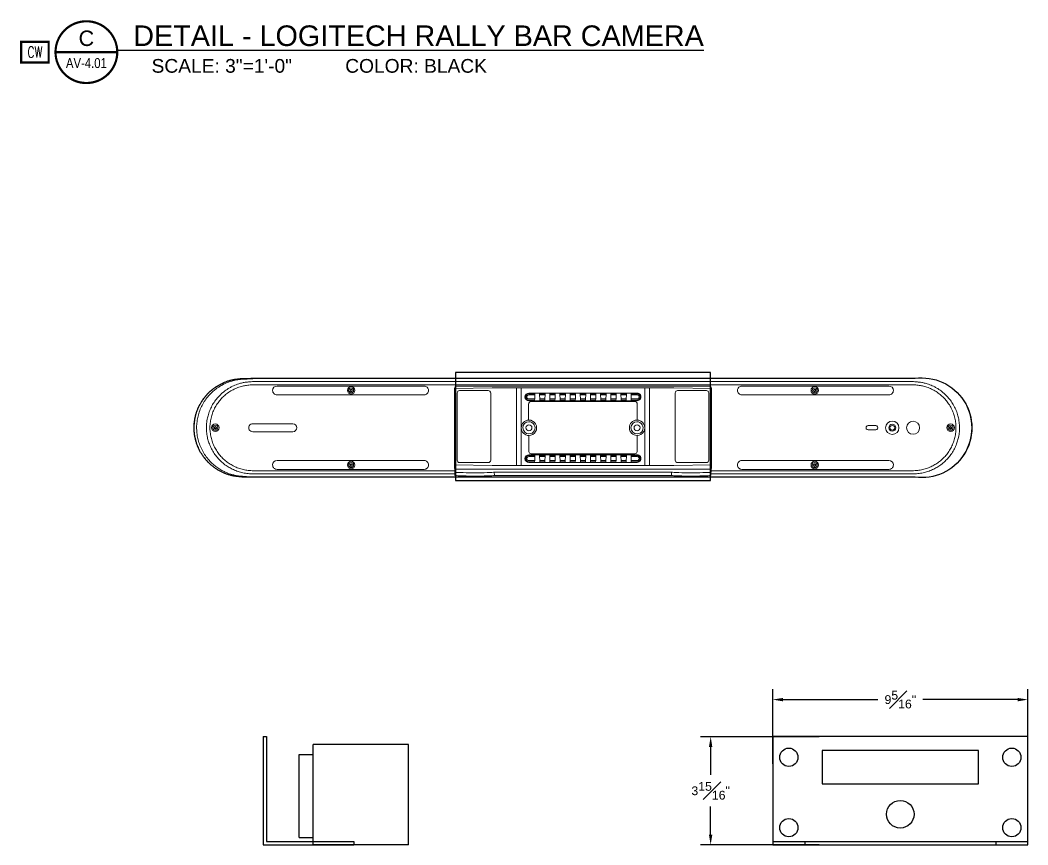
# Model space of a CAD drawing. Extents: x -382 to 1420, y -377 to 265.
# Drawn here: x 6.61 to 43.31, y -377.41 to -347.37 of the extents above; entities that cross this region are included whole.
import ezdxf
from ezdxf.enums import TextEntityAlignment as Align

# ---------------------------------------------------------------- set-up
doc = ezdxf.new("R2010")
doc.units = 0
doc.header["$MEASUREMENT"] = 0
doc.layers.get('0').update_dxf_attribs({"linetype": 'CONTINUOUS'})
doc.layers.get('DEFPOINTS').update_dxf_attribs({"color": 255, "linetype": 'CONTINUOUS'})
for name, color, linetype in [('AV-Anno-Iden', 154, 'CONTINUOUS'), ('AV-Detl-Dims', 14, 'CONTINUOUS'), ('AV-Detl-Obje', 84, 'CONTINUOUS'), ('AV-Detl-Obje-Brkt', 202, 'CONTINUOUS'), ('AV-Flor-Elec-Devc', 160, 'CONTINUOUS'), ('TEXT-MEDIUM', 7, 'CONTINUOUS'), ('TEXT-SMALL', 7, 'CONTINUOUS')]:
    doc.layers.add(name, color=color, linetype=linetype)
doc.styles.add('NARROW', font='ARIALN.TTF')
doc.styles.add('ROMANS', font='romans', dxfattribs={"width": 0.875})
doc.styles.get("Standard").update_dxf_attribs({"font": 'arial.ttf'})
doc.dimstyles.new('4TO1', dxfattribs={"dimscale": 4, "dimtxt": 0.08, "dimasz": 0.09375, "dimexe": 0.09375, "dimexo": 0.09375, "dimgap": 0.0625, "dimtad": 0, "dimtih": 1, "dimtoh": 1, "dimdec": 4, "dimzin": 13, "dimdsep": 46, "dimlunit": 5, "dimtxsty": 'Standard', "dimcen": -0.0625, "dimclrd": 256, "dimclre": 256, "dimadec": 0, "dimazin": 0, "dimtfac": 1, "dimtdec": 4, "dimtmove": 0, "dimatfit": 3, "dimfxl": 1, "dimtfill": 1, "dimfrac": 1, "dimtolj": 1, "dimtzin": 0, "dimarcsym": 0})

# ---------------------------------------------------------------- blocks, each defined once
blk = doc.blocks.new('DEV-RECT')
at = {"const_width": 0.02}
blk.add_lwpolyline([(-0.125, -0.09375), (0.125, -0.09375), (0.125, 0.09375), (-0.125, 0.09375)], close=True, dxfattribs=at)
at = {"layer": 'TEXT-MEDIUM', "style": 'ROMANS', "width": 0.7}
blk.add_attdef('DEV-RECT', text='', height=0.1, dxfattribs=at).set_placement((0, 0), align=Align.MIDDLE)
at = {"layer": 'TEXT-SMALL', "style": 'ROMANS', "width": 0.8}
blk.add_attdef('ID', (0.1875, -0.09375), '', height=0.07812, dxfattribs=at)
blk = doc.blocks.new('marker')
at = {"const_width": 0.02}
blk.add_lwpolyline([(-0.2812, 0, 1), (0.2812, 0, 1)], format="xyb", close=True, dxfattribs=at)
blk.add_lwpolyline([(-0.2812, 0), (0.2812, 0)], dxfattribs=at)
blk.add_attdef('DETAIL', text='', height=0.1406).set_placement((0, 0.0561), align=Align.CENTER)
at = {"linetype": 'Continuous'}
for tag, p, height in [('%%UTITLE', (0.2813, 0.0558), 0.1875), ('SCALE', (0.5938, -0.1875), 0.125)]:
    blk.add_attdef(tag, p, '', height=height, dxfattribs=at)
at = {"style": 'NARROW'}
blk.add_attdef('DRAWING', text='', height=0.09, dxfattribs=at).set_placement((0, -0.0996), align=Align.MIDDLE_CENTER)
blk = doc.blocks.new('rally wall mount side')
at = {"layer": 'AV-Detl-Obje-Brkt'}
for p, q in [((2445.273, -829.661), (2445.273, -833.601)), ((2445.273, -829.661), (2445.398, -829.661)), ((2445.398, -829.661), (2445.398, -833.476)), ((2445.398, -833.476), (2448.583, -833.476)), ((2448.583, -833.476), (2448.583, -833.601)), ((2445.273, -833.601), (2448.583, -833.601))]:
    blk.add_line(p, q, dxfattribs=at)
blk = doc.blocks.new('rally bar mount front')
at = {"layer": 'AV-Detl-Obje-Brkt'}
for p, q in [((2463.839, -833.476), (2465.007, -833.476)), ((2465.007, -833.476), (2471.962, -833.476)), ((2465.007, -833.476), (2465.007, -833.601)), ((2471.962, -833.476), (2471.962, -833.601)), ((2471.962, -833.476), (2473.129, -833.476))]:
    blk.add_line(p, q, dxfattribs=at)
for points in [[(2473.129, -833.601), (2473.129, -829.661), (2463.839, -829.661), (2463.839, -833.601)], [(2465.632, -831.375), (2471.337, -831.375), (2471.337, -830.161), (2465.632, -830.161)]]:
    blk.add_lwpolyline(points, close=True, dxfattribs=at)
for centre, radius in [((2464.423, -830.411), 0.333), ((2472.546, -830.411), 0.333), ((2468.484, -832.488), 0.5), ((2464.423, -832.976), 0.333), ((2472.546, -832.976), 0.333)]:
    blk.add_circle(centre, radius, dxfattribs=at)
blk = doc.blocks.new('*D176')
at = {"layer": 'AV-Detl-Dims', "lineweight": -2, "transparency": 16777216}
for p, q in [((34.024, -374.456), (34.024, -371.742)), ((43.314, -374.456), (43.314, -371.742)), ((34.399, -372.117), (37.851, -372.117)), ((42.939, -372.117), (39.487, -372.117))]:
    blk.add_line(p, q, dxfattribs=at)
at = {"layer": 'AV-Detl-Dims', "transparency": 16777216}
for points in [[(34.399, -372.055), (34.399, -372.18), (34.024, -372.117)], [(42.939, -372.055), (42.939, -372.18), (43.314, -372.117)]]:
    blk.add_solid(points, dxfattribs=at)
at = {"layer": 'DEFPOINTS', "color": 0, "transparency": 16777216}
for p in [(43.314, -372.117), (34.024, -374.831), (43.314, -374.831)]:
    blk.add_point(p, dxfattribs=at)
at = {"layer": 'AV-Detl-Dims', "color": 0, "transparency": 16777216, "insert": (38.669, -372.117), "char_height": 0.32, "attachment_point": 5, "bg_fill": 3, "box_fill_scale": 1.25, "bg_fill_color": 256, "bg_fill_true_color": 13158600, "bg_fill_transparency": 0}
blk.add_mtext('\\A1;9{\\H1x;\\S5#16;}"', dxfattribs=at)
blk = doc.blocks.new('*D177')
at = {"layer": 'AV-Detl-Dims', "lineweight": -2, "transparency": 16777216}
for p, q in [((35.716, -373.467), (31.385, -373.467)), ((31.76, -373.842), (31.76, -374.857)), ((31.76, -377.032), (31.76, -376.016)), ((35.716, -377.407), (31.385, -377.407))]:
    blk.add_line(p, q, dxfattribs=at)
at = {"layer": 'AV-Detl-Dims', "transparency": 16777216}
for points in [[(31.697, -373.842), (31.822, -373.842), (31.76, -373.467)], [(31.697, -377.032), (31.822, -377.032), (31.76, -377.407)]]:
    blk.add_solid(points, dxfattribs=at)
at = {"layer": 'DEFPOINTS', "color": 0, "transparency": 16777216}
for p in [(36.091, -373.467), (31.76, -377.407), (36.091, -377.407)]:
    blk.add_point(p, dxfattribs=at)
at = {"layer": 'AV-Detl-Dims', "color": 0, "transparency": 16777216, "insert": (31.76, -375.437), "char_height": 0.32, "attachment_point": 5, "bg_fill": 3, "box_fill_scale": 1.25, "bg_fill_color": 256, "bg_fill_true_color": 13158600, "bg_fill_transparency": 0}
blk.add_mtext('\\A1;3{\\H1x;\\S15#16;}"', dxfattribs=at)
blk = doc.blocks.new('RALLY BAR MINI SIDE')
at = {"layer": 'AV-Detl-Obje'}
for p, q in [((2447.093, -833.601), (2447.093, -829.951)), ((2450.573, -829.951), (2447.093, -829.951)), ((2450.573, -833.601), (2450.573, -829.951)), ((2446.593, -833.33), (2446.593, -830.315)), ((2446.593, -830.315), (2447.093, -830.315)), ((2446.593, -833.33), (2447.093, -833.33)), ((2450.573, -833.601), (2447.093, -833.601))]:
    blk.add_line(p, q, dxfattribs=at)

msp = doc.modelspace()

# ---------------------------------------------------------------- linework, layer by layer
at = {"layer": 'AV-Detl-Obje', "lineweight": 25}
msp.add_lwpolyline([(39.20434, -360.41609, -1.14925872), (39.20438, -364.01629), (15.01287, -364.01629), (14.90389, -364.01604), (14.85082, -364.01556), (14.79745, -364.01453), (14.7439, -364.01289), (14.6901, -364.01046), (14.63607, -364.00707), (14.58185, -364.00252), (14.52751, -363.99664), (14.4731, -363.98948), (14.44581, -363.98523), (14.41864, -363.98062), (14.39135, -363.97559), (14.36412, -363.97013), (14.33689, -363.96419), (14.30966, -363.95776), (14.28243, -363.95091), (14.25532, -363.94363), (14.22839, -363.93587), (14.20152, -363.92768), (14.17484, -363.91907), (14.14827, -363.91003), (14.12195, -363.90057), (14.09581, -363.89068), (14.06992, -363.88037), (14.04414, -363.86976), (14.01861, -363.85872), (13.99332, -363.84738), (13.94334, -363.82349), (13.8941, -363.79819), (13.86972, -363.78491), (13.84552, -363.77133), (13.82144, -363.75732), (13.79761, -363.74288), (13.77395, -363.72809), (13.75048, -363.71292), (13.72725, -363.69734), (13.70433, -363.68145), (13.68159, -363.66513), (13.65915, -363.64858), (13.63695, -363.63159), (13.61505, -363.61431), (13.59346, -363.59678), (13.57218, -363.57883), (13.55119, -363.56064), (13.53051, -363.54214), (13.51007, -363.52328), (13.49006, -363.50411), (13.47029, -363.48477), (13.45076, -363.46499), (13.43159, -363.44492), (13.41273, -363.4246), (13.39417, -363.40398), (13.37598, -363.38306), (13.35809, -363.36183), (13.3405, -363.34036), (13.32322, -363.31865), (13.30636, -363.29657), (13.2898, -363.27432), (13.27355, -363.25182), (13.25772, -363.22901), (13.24219, -363.20597), (13.22703, -363.18274), (13.21223, -363.15927), (13.1978, -363.13555), (13.18379, -363.1116), (13.17014, -363.08746), (13.1568, -363.06308), (13.14388, -363.03858), (13.13133, -363.01383), (13.1192, -362.98885), (13.10743, -362.9638), (13.09603, -362.93851), (13.08505, -362.91304), (13.0745, -362.88744), (13.06431, -362.86167), (13.05454, -362.83577), (13.04514, -362.80969), (13.03623, -362.78355), (13.02768, -362.75717), (13.01949, -362.73073), (13.01179, -362.70422), (13.00451, -362.6776), (12.9976, -362.65079), (12.99105, -362.62399), (12.98498, -362.59712), (12.97934, -362.57007), (12.97413, -362.54296), (12.96927, -362.51585), (12.96485, -362.48862), (12.9609, -362.46139), (12.95739, -362.43404), (12.95423, -362.40668), (12.9515, -362.37933), (12.9492, -362.35186), (12.94732, -362.32438), (12.94586, -362.29691), (12.94483, -362.26938), (12.94423, -362.2419), (12.94404, -362.21437), (12.94429, -362.18683), (12.94495, -362.1593), (12.94605, -362.13177), (12.94756, -362.10429), (12.94944, -362.07682), (12.95181, -362.04935), (12.9546, -362.02199), (12.95781, -361.99464), (12.96139, -361.96735), (12.96545, -361.94006), (12.96988, -361.91283), (12.97479, -361.88566), (12.98007, -361.85861), (12.98577, -361.83162), (12.9919, -361.80469), (12.99845, -361.77782), (13.00542, -361.75108), (13.01282, -361.72451), (13.02058, -361.69789), (13.02883, -361.67157), (13.03744, -361.64525), (13.04642, -361.61899), (13.05588, -361.59303), (13.0657, -361.56713), (13.07595, -361.54136), (13.08657, -361.51576), (13.0976, -361.49035), (13.10901, -361.46506), (13.12083, -361.44001), (13.13302, -361.41503), (13.14564, -361.39028), (13.15862, -361.36578), (13.17202, -361.34152), (13.18573, -361.31732), (13.1998, -361.29343), (13.21429, -361.26977), (13.22915, -361.2463), (13.24437, -361.22308), (13.2599, -361.20009), (13.27585, -361.17735), (13.2921, -361.15485), (13.30872, -361.13253), (13.3257, -361.11063), (13.34299, -361.08886), (13.36064, -361.06745), (13.37853, -361.04623), (13.39684, -361.02536), (13.41546, -361.0048), (13.43572, -360.98309), (13.4564, -360.96162), (13.47738, -360.94058), (13.49873, -360.91983), (13.52038, -360.8994), (13.54246, -360.87944), (13.56484, -360.85973), (13.58758, -360.84051), (13.61063, -360.82158), (13.63404, -360.80297), (13.65781, -360.78483), (13.68183, -360.76694), (13.70621, -360.74953), (13.73089, -360.73249), (13.75582, -360.71594), (13.78105, -360.69974), (13.8252, -360.67281), (13.87002, -360.64722), (13.91538, -360.62296), (13.96142, -360.59998), (14.00812, -360.5782), (14.05542, -360.55783), (14.10358, -360.53866), (14.15234, -360.52089), (14.1789, -360.51192), (14.20565, -360.50336), (14.23251, -360.49518), (14.25956, -360.4876), (14.28661, -360.48032), (14.31378, -360.47353), (14.34089, -360.46728), (14.36812, -360.46146), (14.39529, -360.456), (14.42252, -360.45102), (14.47699, -360.44235), (14.53139, -360.43526), (14.58567, -360.42949), (14.63989, -360.42501), (14.69386, -360.42173), (14.74772, -360.41931), (14.80133, -360.41773), (14.8547, -360.41676), (14.90771, -360.41627), (15.01287, -360.41606), (39.20434, -360.41609)], format="xyb", dxfattribs=at)
at = {"layer": 'AV-Detl-Obje', "lineweight": 5}
for points in [[(15.01284, -360.41629), (39.20434, -360.41629, -1.14720231), (39.20434, -364.01605), (15.01287, -364.01605), (14.97915, -364.01605), (14.88242, -364.01563), (14.83378, -364.01496), (14.76058, -364.0132), (14.72498, -364.01187), (14.68931, -364.01011), (14.65365, -364.00787), (14.61787, -364.00526), (14.57469, -364.00138), (14.53139, -363.99671), (14.48815, -363.99107), (14.44666, -363.98476), (14.40524, -363.9776), (14.36394, -363.96936), (14.3227, -363.96014), (14.28164, -363.94989), (14.24076, -363.93867), (14.19964, -363.92611), (14.15883, -363.91259), (14.11067, -363.89524), (14.06318, -363.87644), (14.0163, -363.85643), (13.97009, -363.83508), (13.92442, -363.81252), (13.87948, -363.78869), (13.85122, -363.77292), (13.8232, -363.75654), (13.79536, -363.73962), (13.76789, -363.72228), (13.73168, -363.69826), (13.69602, -363.67333), (13.66103, -363.64756), (13.62676, -363.62105), (13.59292, -363.59364), (13.55993, -363.56544), (13.52754, -363.53645), (13.496, -363.50667), (13.46513, -363.47623), (13.43505, -363.44499), (13.40564, -363.41303), (13.37707, -363.38034), (13.34384, -363.34019), (13.31175, -363.29919), (13.28088, -363.25716), (13.25129, -363.21423), (13.2229, -363.17056), (13.19579, -363.12604), (13.17002, -363.08074), (13.14558, -363.03477), (13.12247, -362.98807), (13.10076, -362.94076), (13.08129, -362.89497), (13.06316, -362.8487), (13.04624, -362.802), (13.03065, -362.75482), (13.01646, -362.70721), (13.00348, -362.6593), (12.9919, -362.61114), (12.98074, -362.55795), (12.97121, -362.5044), (12.96333, -362.45073), (12.95702, -362.39675), (12.95235, -362.34271), (12.94938, -362.28843), (12.94799, -362.23421), (12.94823, -362.17999), (12.95017, -362.12571), (12.95375, -362.07155), (12.9589, -362.01758), (12.96576, -361.96366), (12.97382, -361.91223), (12.9834, -361.86105), (12.99444, -361.81016), (13.00694, -361.75964), (13.02095, -361.70942), (13.03623, -361.6603), (13.05285, -361.6116), (13.07092, -361.56338), (13.09033, -361.51565), (13.11113, -361.46847), (13.13333, -361.42195), (13.1568, -361.37604), (13.1816, -361.33086), (13.20768, -361.28634), (13.23509, -361.24268), (13.26372, -361.1998), (13.29356, -361.15765), (13.32455, -361.11647), (13.35675, -361.07626), (13.39011, -361.0369), (13.42456, -360.99851), (13.46046, -360.96084), (13.49734, -360.92433), (13.5353, -360.88879), (13.57436, -360.85447), (13.61439, -360.82117), (13.65545, -360.78897), (13.69748, -360.75798), (13.74047, -360.72814), (13.78426, -360.69963), (13.82884, -360.67246), (13.86717, -360.65045), (13.89586, -360.6348), (13.92472, -360.6197), (13.96772, -360.59835), (14.01139, -360.57809), (14.0556, -360.55899), (14.10036, -360.54104), (14.15003, -360.52278), (14.20037, -360.50592), (14.25119, -360.4907), (14.30244, -360.47705), (14.34562, -360.46687), (14.38892, -360.45783), (14.43908, -360.44879), (14.48924, -360.44109), (14.53945, -360.43472), (14.58967, -360.42951), (14.62218, -360.42672), (14.65456, -360.42435), (14.71928, -360.42077), (14.78866, -360.41829), (14.83475, -360.41726), (14.92657, -360.41641), (15.01284, -360.41629)], [(18.70183, -360.8298, -0.59413788), (18.70177, -360.84543, 0.59842423), (18.7017, -360.86787, -1.04173473), (18.69294, -360.88316, 0.59782001), (18.67354, -360.89431, -1.03168126), (18.65582, -360.89442, 0.60157022), (18.63637, -360.88322, -1.03793245), (18.62756, -360.8679, 0.60029363), (18.62754, -360.84529, -1.04385706), (18.63636, -360.83016, 0.59782001), (18.65575, -360.81901, -1.03168126), (18.67347, -360.8189, 0.5959101), (18.69299, -360.83021)], [(31.78865, -360.77436, 0.41426946), (31.70726, -360.69673), (31.7092, -360.69539), (22.51167, -360.69539), (22.50845, -360.6957)], [(31.77408, -363.70349, 0.15596272), (31.78865, -363.658), (31.78865, -360.77436), (31.78605, -360.7762), (31.78603, -360.77618), (31.78603, -360.78195), (31.78603, -360.78195), (30.41823, -360.75805)], [(35.58074, -360.83021, -0.5959101), (35.56123, -360.8189, 1.03168126), (35.54351, -360.81901, -0.59782001), (35.52411, -360.83016, 0.58899478), (35.5106, -360.8376)], [(23.74771, -360.94779, 0.41405216), (23.66103, -360.8611), (22.61339, -360.8611, 0.41440172), (22.52672, -360.94779), (22.52672, -363.39615, 0.41421817), (22.61339, -363.48285), (23.66102, -363.48285, 0.41361042), (23.74771, -363.39612), (23.74771, -360.94779)], [(25.35727, -360.97849), (25.13857, -360.97849, 0.99976343), (25.13857, -361.20662), (25.34932, -361.20662), (25.35066, -361.16728), (25.13857, -361.16728, -0.99956897), (25.13857, -361.01784), (25.3559, -361.01784), (25.35068, -361.16728)], [(28.86131, -361.01785), (28.85991, -360.97849), (29.07865, -360.97841, -0.99971121), (29.07865, -361.20662), (28.86789, -361.20662), (28.8665, -361.16726)], [(31.69049, -360.94779, 0.41411498), (31.6038, -360.8611), (30.55617, -360.8611, 0.41411558), (30.46948, -360.94779), (30.46948, -363.39615, 0.41411498), (30.55617, -363.48285), (31.6038, -363.48285, 0.4136729), (31.69049, -363.39612), (31.69049, -360.94779)], [(35.51529, -360.84542, -0.59842423), (35.51528, -360.8679, 0.59413788), (35.51522, -360.88352)], [(35.58958, -360.8298, -0.59413788), (35.58952, -360.84543, 0.59842423), (35.58942, -360.86785, -1.04385706), (35.5807, -360.88316, 0.59782001), (35.5613, -360.89431, -1.03168126), (35.54358, -360.89442, 0.59965423), (35.52394, -360.88318)], [(25.13068, -361.93568), (25.13068, -361.34938, -0.41421817), (25.21735, -361.26265), (28.99986, -361.26262, -0.41375832), (29.08653, -361.34935), (29.08653, -361.9357)], [(13.75308, -362.189, -0.5940973), (13.75299, -362.20459, 0.59842423), (13.75293, -362.22704, -1.04173473), (13.74417, -362.24233, 0.59894899), (13.72477, -362.25352, -1.03168126), (13.70705, -362.25358, 0.60157022), (13.6876, -362.24238, -1.03793245), (13.67878, -362.22706, 0.60029363), (13.67877, -362.20445, -1.04385706), (13.68758, -362.18933, 0.59894899), (13.70698, -362.17813, -1.03168126), (13.7247, -362.17806, 0.59965423), (13.74434, -362.18931)], [(16.5396, -362.07037), (15.35757, -362.07037), (15.08174, -362.07037, 1.00007503), (15.08174, -362.36193), (15.35757, -362.36193), (16.5396, -362.36193, 0.99990885), (16.5396, -362.07037)], [(29.07931, -362.49918, 1.01420906), (29.07143, -361.9372, 0.9860193), (29.07865, -362.49675), (29.07865, -363.08297, -0.41413632), (28.99983, -363.16178, 0.41413632), (29.07878, -363.08281)], [(40.52968, -362.18931, -0.59965423), (40.51005, -362.17806, 1.03168126), (40.49232, -362.17813, -0.59894899), (40.47293, -362.18933, 0.58899478), (40.45941, -362.19677)], [(40.46411, -362.20458, -0.59842423), (40.4641, -362.22706, 0.59413788), (40.46404, -362.24268)], [(40.53842, -362.189, -0.5940973), (40.53833, -362.20459, 0.59842423), (40.53818, -362.22699, -1.04805911), (40.52951, -362.24233, 0.59894899), (40.51011, -362.25352, -1.03168126), (40.4924, -362.25358, 0.59965423), (40.47276, -362.24234)], [(25.13857, -363.083, 0.41397383), (25.21779, -363.16207, -0.41397383), (25.13857, -363.083), (25.13857, -362.49677)], [(25.35727, -363.22503), (25.13857, -363.22503, 0.99976343), (25.13857, -363.45316), (25.34932, -363.45316), (25.35066, -363.41376), (25.13857, -363.41376, -0.99991531), (25.13857, -363.26438), (25.3559, -363.26439), (25.35068, -363.41376)], [(28.8613, -363.26439), (28.86651, -363.41376), (29.07865, -363.41376, 1.00023392), (29.07866, -363.26438), (28.86131, -363.26439), (28.85991, -363.22503), (29.07865, -363.22495, -0.99971121), (29.07865, -363.45316), (28.86789, -363.45316), (28.8665, -363.41374)], [(23.7989, -363.58584), (22.43219, -363.56164), (22.43189, -363.56201), (22.43115, -363.65616), (22.42854, -363.65798, 0.15577448), (22.44311, -363.70349), (22.44384, -363.78392), (15.35754, -363.78392)], [(18.70183, -363.54915, -0.59413788), (18.70177, -363.56477, 0.59842423), (18.70173, -363.58727, -1.03313953), (18.69294, -363.60254, 0.60050655), (18.67349, -363.61371, -1.03168126), (18.65582, -363.61376, 0.59937605), (18.63644, -363.60251, -1.03448153), (18.62756, -363.58724, 0.60029363), (18.62754, -363.56463, -1.04038568), (18.63636, -363.5495, 0.60000751), (18.65562, -363.53851, -1.03168126), (18.67347, -363.53824, 0.59809784), (18.69306, -363.54951)], [(22.44535, -363.72771), (31.77188, -363.72771), (31.77188, -363.70193, 0.15633701), (31.78605, -363.65616), (31.78865, -363.65798)], [(35.59415, -363.59489, -0.59359824), (35.5807, -363.60254, 0.60050655), (35.56125, -363.61371, -1.03168126), (35.54358, -363.61376, 0.59746376), (35.52401, -363.60248, -1.03209584), (35.51528, -363.58724, 0.59842423), (35.51529, -363.56476)], [(35.58081, -363.54951, -0.59809784), (35.56123, -363.53824, 1.03168126), (35.54337, -363.53851, -0.60000751), (35.52411, -363.5495, 0.58659646), (35.51065, -363.55697)], [(35.58951, -363.58724, -0.59842423), (35.58952, -363.56477, 0.59413788), (35.58958, -363.54915)]]:
    msp.add_lwpolyline(points, format="xyb", dxfattribs=at)
for points in [[(15.08168, -360.43904), (14.98107, -360.43922), (14.94092, -360.43959), (14.88082, -360.4405), (14.83563, -360.44165), (14.79057, -360.44341), (14.75625, -360.44511), (14.72198, -360.44723), (14.67631, -360.45069), (14.63083, -360.45505), (14.58546, -360.46027), (14.539, -360.46676), (14.49267, -360.47428), (14.44652, -360.48313), (14.40048, -360.4932), (14.35894, -360.50339), (14.31752, -360.51473), (14.26906, -360.52947), (14.22109, -360.54566), (14.1736, -360.56319), (14.12678, -360.58205), (14.08057, -360.60224), (14.04151, -360.6205), (14.00294, -360.63973), (13.96479, -360.65968), (13.9264, -360.68109), (13.88843, -360.70347), (13.86551, -360.71766), (13.8427, -360.73221), (13.82014, -360.74707), (13.79782, -360.7623), (13.77575, -360.77782), (13.75398, -360.79371), (13.73238, -360.80996), (13.71098, -360.82652), (13.6775, -360.85369), (13.64463, -360.88147), (13.61254, -360.91016), (13.57585, -360.9446), (13.54025, -360.98008), (13.50556, -361.01659), (13.47202, -361.05401), (13.43945, -361.09246), (13.40804, -361.13182), (13.37614, -361.17422), (13.34551, -361.21764), (13.31616, -361.26191), (13.2882, -361.30704), (13.26163, -361.35301), (13.2364, -361.39977), (13.21263, -361.44719), (13.19025, -361.49529), (13.16939, -361.54417), (13.14992, -361.59348), (13.13203, -361.64345), (13.11559, -361.69385), (13.10073, -361.74467), (13.08782, -361.79404), (13.07635, -361.84383), (13.06641, -361.89381), (13.0578, -361.94408), (13.0507, -361.99454), (13.045, -362.04512), (13.04087, -362.09589), (13.03808, -362.14677), (13.03687, -362.19765), (13.03705, -362.24854), (13.03869, -362.29942), (13.04191, -362.35103), (13.04664, -362.40258), (13.05282, -362.45395), (13.06046, -362.50508), (13.06974, -362.55602), (13.08036, -362.60673), (13.09255, -362.657), (13.10619, -362.70704), (13.12129, -362.75665), (13.13791, -362.80577), (13.15635, -362.8555), (13.17624, -362.90469), (13.19765, -362.95327), (13.22045, -363.00124), (13.24477, -363.04843), (13.27043, -363.09488), (13.29748, -363.14061), (13.32592, -363.18549), (13.3557, -363.22946), (13.38675, -363.27252), (13.41914, -363.31461), (13.45268, -363.35579), (13.48749, -363.39582), (13.51666, -363.42766), (13.54656, -363.45865), (13.57725, -363.48903), (13.6086, -363.51863), (13.64068, -363.54738), (13.6735, -363.57546), (13.70703, -363.60263), (13.74118, -363.62907), (13.77605, -363.65466), (13.81147, -363.67941), (13.84743, -363.70324), (13.88394, -363.72617), (13.921, -363.74812), (13.95854, -363.76923), (13.99651, -363.78943), (14.0349, -363.80865), (14.08214, -363.83085), (14.12999, -363.85165), (14.17857, -363.87106), (14.22764, -363.88907), (14.27743, -363.90551), (14.318, -363.9177), (14.35888, -363.92892), (14.38945, -363.93656), (14.42007, -363.94359), (14.45088, -363.95008), (14.48157, -363.95603), (14.52469, -363.96336), (14.56793, -363.96979), (14.6113, -363.97519), (14.64217, -363.97847), (14.67304, -363.98138), (14.70736, -363.98411), (14.74175, -363.98635), (14.79834, -363.98926), (14.85498, -363.99126)], [(15.343, -363.89903), (15.2567, -363.89891), (15.21364, -363.8986), (15.14905, -363.89769), (15.10077, -363.89642), (15.05255, -363.8946), (15.00452, -363.89199), (14.95661, -363.8886), (14.90882, -363.88429), (14.86091, -363.87883), (14.81312, -363.87222), (14.76539, -363.86434), (14.7179, -363.85506), (14.67654, -363.84584), (14.6353, -363.83541), (14.59054, -363.82285), (14.54614, -363.80897), (14.50229, -363.7938), (14.45893, -363.77737), (14.41611, -363.75984), (14.3739, -363.74116), (14.33212, -363.72133), (14.29087, -363.70035), (14.25339, -363.68015), (14.2167, -363.6591), (14.18037, -363.63715), (14.14465, -363.61416), (14.10948, -363.59033), (14.0686, -363.56085), (14.02863, -363.53029), (13.9897, -363.49851), (13.95173, -363.46564), (13.9148, -363.43161), (13.88459, -363.40232), (13.85518, -363.3723), (13.82267, -363.33718), (13.79113, -363.30116), (13.76063, -363.26422), (13.73115, -363.22638), (13.70277, -363.18775), (13.67548, -363.1482), (13.64934, -363.10787), (13.62435, -363.06688), (13.60058, -363.02521), (13.57796, -362.98276), (13.55661, -362.9397), (13.53647, -362.89609), (13.51755, -362.85194), (13.49996, -362.80724), (13.48565, -362.76776), (13.47231, -362.72797), (13.46006, -362.68789), (13.44871, -362.64749), (13.43847, -362.60686), (13.42913, -362.56592), (13.41924, -362.51589), (13.41093, -362.46561), (13.40408, -362.41515), (13.3988, -362.36439), (13.39504, -362.31363), (13.39286, -362.26274), (13.39225, -362.2118), (13.39316, -362.16085), (13.39559, -362.10997), (13.39959, -362.05921), (13.40517, -362.0085), (13.4122, -361.95805), (13.42082, -361.90777), (13.43101, -361.85779), (13.44053, -361.81686), (13.45108, -361.77616), (13.46442, -361.72964), (13.47916, -361.68361), (13.49523, -361.63788), (13.51258, -361.59264), (13.53126, -361.548), (13.55127, -361.50379), (13.5725, -361.46025), (13.595, -361.41731), (13.61877, -361.37504), (13.64364, -361.33349), (13.66978, -361.29274), (13.69707, -361.25271), (13.72545, -361.21353), (13.75626, -361.17362), (13.78816, -361.13469), (13.82122, -361.09678), (13.85536, -361.05985), (13.8906, -361.02406), (13.91316, -361.00223), (13.93608, -360.98082), (13.95943, -360.95984), (13.98321, -360.93928), (14.02208, -360.90726), (14.06199, -360.87639), (14.10274, -360.84673), (14.14441, -360.81829), (14.18686, -360.79118), (14.21373, -360.77498), (14.24078, -360.75921), (14.26813, -360.74411), (14.29567, -360.72944), (14.33951, -360.70736), (14.38403, -360.68662), (14.42915, -360.66703), (14.47488, -360.64877), (14.52122, -360.63185), (14.56816, -360.61633), (14.60418, -360.60547), (14.64051, -360.59546), (14.67696, -360.58643), (14.70674, -360.5797), (14.73652, -360.57345), (14.76642, -360.56787), (14.80845, -360.56077), (14.85066, -360.55477), (14.89299, -360.54974), (14.92337, -360.54664), (14.95382, -360.54397), (14.98724, -360.54143), (15.02071, -360.53936), (15.07415, -360.53682), (15.1277, -360.53512), (15.19932, -360.53385), (15.24717, -360.53348), (15.343, -360.5333)], [(15.35757, -363.78392), (15.27011, -363.7838), (15.22638, -363.7835), (15.16082, -363.78253), (15.11158, -363.78113), (15.06245, -363.77913), (15.01339, -363.77634), (14.96445, -363.77258), (14.91574, -363.76767), (14.8702, -363.76203), (14.82495, -363.7553), (14.77995, -363.74723), (14.7352, -363.73783), (14.69104, -363.72728), (14.64732, -363.71527), (14.60389, -363.70193), (14.56095, -363.68731), (14.51838, -363.6713), (14.47629, -363.65414), (14.43474, -363.63576), (14.39799, -363.61823), (14.36166, -363.59992), (14.32588, -363.58069), (14.29028, -363.56031), (14.25529, -363.53909), (14.22078, -363.51689), (14.18694, -363.49384), (14.15413, -363.47019), (14.12192, -363.44575), (14.09038, -363.4204), (14.0543, -363.38983), (14.01918, -363.35811), (13.98504, -363.32542), (13.95192, -363.2917), (13.9199, -363.25695), (13.88885, -363.22129), (13.86004, -363.18599), (13.83227, -363.14997), (13.80552, -363.11303), (13.77993, -363.07543), (13.75536, -363.0371), (13.73201, -362.99799), (13.70976, -362.95826), (13.68865, -362.91793), (13.66815, -362.87566), (13.64899, -362.8329), (13.6311, -362.7896), (13.61448, -362.74569), (13.59926, -362.70136), (13.58531, -362.6566), (13.57281, -362.61141), (13.56159, -362.56587), (13.55177, -362.51996), (13.54334, -362.47392), (13.5363, -362.42753), (13.5306, -362.38095), (13.52636, -362.33425), (13.52351, -362.28743), (13.52205, -362.24061), (13.52205, -362.19367), (13.52345, -362.14685), (13.52624, -362.10003), (13.53042, -362.05327), (13.53606, -362.00602), (13.54322, -361.9589), (13.55183, -361.91202), (13.56184, -361.86544), (13.57324, -361.81923), (13.5861, -361.77332), (13.60029, -361.72783), (13.61593, -361.68283), (13.63285, -361.63831), (13.65117, -361.59434), (13.67082, -361.55092), (13.6918, -361.50816), (13.71406, -361.46601), (13.73765, -361.42459), (13.76246, -361.3839), (13.78854, -361.34399), (13.81577, -361.30487), (13.83985, -361.2723), (13.86477, -361.24034), (13.89055, -361.20911), (13.91705, -361.17848), (13.9444, -361.14864), (13.97248, -361.11947), (14.00141, -361.09103), (14.03095, -361.06331), (14.06127, -361.03638), (14.09233, -361.01024), (14.12926, -360.98083), (14.1671, -360.95257), (14.2058, -360.92546), (14.24522, -360.89956), (14.28549, -360.87482), (14.32637, -360.85134), (14.3667, -360.82975), (14.4077, -360.80938), (14.44918, -360.79003), (14.49127, -360.7719), (14.53378, -360.75504), (14.57684, -360.73939), (14.62021, -360.7252), (14.66412, -360.71228), (14.7022, -360.70221), (14.74059, -360.69324), (14.77929, -360.68523), (14.81834, -360.67819), (14.85764, -360.67207), (14.89713, -360.66679), (14.94182, -360.66188), (14.9867, -360.65794), (15.03183, -360.65484), (15.06567, -360.65303), (15.09951, -360.65157), (15.16731, -360.64963), (15.23069, -360.64878), (15.27296, -360.64854), (15.35757, -360.64842), (38.85962, -360.64842)], [(38.8742, -360.53332), (15.34297, -360.53332)], [(22.43113, -360.77595), (22.43113, -360.7762), (22.42853, -360.77438)], [(22.42854, -360.77436), (22.42854, -363.658)], [(22.43215, -360.78328), (22.43118, -360.78195), (22.43112, -360.77618)], [(22.43118, -360.78195), (23.79898, -360.75805)], [(22.50992, -360.69672), (22.50798, -360.69539)], [(23.79894, -360.75804), (30.41826, -360.75804)], [(24.69047, -360.75813), (24.69047, -363.57949)], [(24.85586, -360.76245), (24.85586, -363.58265)], [(29.36136, -363.58264), (29.36136, -360.76244)], [(29.52674, -363.57952), (29.52674, -360.75883)], [(31.77212, -363.89903), (38.8742, -363.89903), (38.96044, -363.89891), (39.00356, -363.8986), (39.06815, -363.89769), (39.11649, -363.89642), (39.16458, -363.8946), (39.21268, -363.89199), (39.26059, -363.8886), (39.30838, -363.88429), (39.35629, -363.87883), (39.40408, -363.87222), (39.45175, -363.86434), (39.4993, -363.85506), (39.54072, -363.84584), (39.5819, -363.83541), (39.62666, -363.82285), (39.67105, -363.80897), (39.7149, -363.7938), (39.75827, -363.77737), (39.80108, -363.75984), (39.84336, -363.74116), (39.88508, -363.72133), (39.92632, -363.70035), (39.9638, -363.68015), (40.00056, -363.6591), (40.03682, -363.63715), (40.07254, -363.61416), (40.10772, -363.59033), (40.1486, -363.56085), (40.18856, -363.53029), (40.2275, -363.49851), (40.26547, -363.46564), (40.30246, -363.43161), (40.3326, -363.40232), (40.36202, -363.3723), (40.39453, -363.33718), (40.42606, -363.30116), (40.45657, -363.26422), (40.48604, -363.22638), (40.51443, -363.18775), (40.54172, -363.1482), (40.56786, -363.10787), (40.59291, -363.06688), (40.61662, -363.02521), (40.63924, -362.98276), (40.66065, -362.9397), (40.68072, -362.89609), (40.69965, -362.85194), (40.71723, -362.80724), (40.73155, -362.76776), (40.74489, -362.72797), (40.7572, -362.68789), (40.76848, -362.64749), (40.77879, -362.60686), (40.78807, -362.56592), (40.79796, -362.51589), (40.80627, -362.46561), (40.81318, -362.41515), (40.8184, -362.36439), (40.82216, -362.31363), (40.82434, -362.26274), (40.82495, -362.2118), (40.8241, -362.16085), (40.82161, -362.10997), (40.81761, -362.05921), (40.81209, -362.0085), (40.80499, -361.95805), (40.79632, -361.90777), (40.78619, -361.85779), (40.77667, -361.81686), (40.76612, -361.77616), (40.75284, -361.72964), (40.73804, -361.68361), (40.72197, -361.63788), (40.70462, -361.59264), (40.68594, -361.548), (40.66593, -361.50379), (40.6447, -361.46025), (40.6222, -361.41731), (40.59849, -361.37504), (40.5735, -361.33349), (40.54742, -361.29274), (40.52013, -361.25271), (40.49174, -361.21353), (40.46094, -361.17362), (40.42903, -361.13469), (40.39598, -361.09678), (40.36184, -361.05985), (40.3266, -361.02406), (40.30404, -361.00223), (40.28111, -360.98082), (40.25776, -360.95984), (40.23399, -360.93928), (40.19511, -360.90726), (40.15527, -360.87639), (40.11445, -360.84673), (40.07279, -360.81829), (40.03027, -360.79118), (40.00347, -360.77498), (39.97642, -360.75921), (39.94907, -360.74411), (39.92159, -360.72944), (39.87768, -360.70736), (39.83317, -360.68662), (39.78811, -360.66703), (39.74232, -360.64877), (39.69598, -360.63185), (39.6491, -360.61633), (39.61301, -360.60547), (39.57669, -360.59546), (39.54024, -360.58643), (39.51046, -360.5797), (39.48068, -360.57345), (39.45084, -360.56787), (39.40875, -360.56077), (39.36654, -360.55477), (39.32421, -360.54974), (39.29382, -360.54664), (39.26338, -360.54397), (39.22996, -360.54143), (39.19654, -360.53936), (39.14305, -360.53682), (39.0895, -360.53512), (39.01787, -360.53385), (38.97002, -360.53348), (38.8742, -360.5333)], [(38.85964, -360.64842), (38.94425, -360.64854), (38.98652, -360.64878), (39.0499, -360.64963), (39.1177, -360.65157), (39.15154, -360.65303), (39.18538, -360.65484), (39.23045, -360.65794), (39.27533, -360.66188), (39.32008, -360.66679), (39.35957, -360.67207), (39.39887, -360.67819), (39.43792, -360.68523), (39.47656, -360.69324), (39.51501, -360.70221), (39.55309, -360.71228), (39.597, -360.7252), (39.64037, -360.73939), (39.68343, -360.75504), (39.72594, -360.7719), (39.76797, -360.79003), (39.80951, -360.80938), (39.85045, -360.82975), (39.89084, -360.85134), (39.93172, -360.87482), (39.97193, -360.89956), (40.01141, -360.92546), (40.05011, -360.95257), (40.08789, -360.98083), (40.12488, -361.01024), (40.15588, -361.03638), (40.18626, -361.06331), (40.2158, -361.09103), (40.24466, -361.11947), (40.27274, -361.14864), (40.30016, -361.17848), (40.32666, -361.20911), (40.35238, -361.24034), (40.37736, -361.2723), (40.40144, -361.30487), (40.42867, -361.34399), (40.45475, -361.3839), (40.47955, -361.42459), (40.50309, -361.46601), (40.52534, -361.50816), (40.54639, -361.55092), (40.56598, -361.59434), (40.58435, -361.63831), (40.60128, -361.68283), (40.61692, -361.72783), (40.63111, -361.77332), (40.64397, -361.81923), (40.65537, -361.86544), (40.66538, -361.91202), (40.67399, -361.9589), (40.68109, -362.00602), (40.68679, -362.05327), (40.69103, -362.10003), (40.69376, -362.14685), (40.69516, -362.19367), (40.69516, -362.24061), (40.6937, -362.28743), (40.69079, -362.33425), (40.68661, -362.38095), (40.68091, -362.42753), (40.67387, -362.47392), (40.66544, -362.51996), (40.65562, -362.56587), (40.6444, -362.61141), (40.63184, -362.6566), (40.61795, -362.70136), (40.60267, -362.74569), (40.58611, -362.7896), (40.56822, -362.8329), (40.54906, -362.87566), (40.52856, -362.91793), (40.50745, -362.95826), (40.48519, -362.99799), (40.46185, -363.0371), (40.43728, -363.07543), (40.41163, -363.11303), (40.38494, -363.14997), (40.35717, -363.18599), (40.3283, -363.22129), (40.29731, -363.25695), (40.26528, -363.2917), (40.23211, -363.32542), (40.19803, -363.35811), (40.16291, -363.38983), (40.12683, -363.4204), (40.09529, -363.44575), (40.06308, -363.47019), (40.03033, -363.49384), (39.99643, -363.51689), (39.96192, -363.53909), (39.92693, -363.56031), (39.89133, -363.58069), (39.85555, -363.59992), (39.81922, -363.61823), (39.78247, -363.63576), (39.74092, -363.65414), (39.69883, -363.6713), (39.65626, -363.68731), (39.61332, -363.70193), (39.56989, -363.71527), (39.52617, -363.72728), (39.48201, -363.73783), (39.43726, -363.74723), (39.39225, -363.7553), (39.34701, -363.76203), (39.30146, -363.76767), (39.25276, -363.77258), (39.20382, -363.77634), (39.15476, -363.77913), (39.10557, -363.78113), (39.05639, -363.78253), (38.99076, -363.7835), (38.9471, -363.7838), (38.85964, -363.78392), (31.77339, -363.78392)], [(25.35727, -360.97849), (25.35588, -361.01785)], [(25.72766, -360.97849), (25.52661, -360.97849), (25.52795, -361.01785)], [(25.52799, -361.01784), (25.53321, -361.16728), (25.72103, -361.16728)], [(25.528, -361.01784), (25.72625, -361.01784)], [(25.71969, -361.20662), (25.53459, -361.20662), (25.53319, -361.16726)], [(25.71969, -361.20662), (25.72109, -361.16726)], [(25.72105, -361.16728), (25.72626, -361.01784)], [(25.72764, -360.97849), (25.72625, -361.01785)], [(25.89832, -361.01785), (25.89699, -360.97849), (26.09803, -360.97849)], [(26.09662, -361.01784), (25.89836, -361.01784), (25.90358, -361.16728), (26.09141, -361.16728)], [(26.09003, -361.20662), (25.90494, -361.20662), (25.90354, -361.16726)], [(26.09004, -361.20662), (26.09144, -361.16726)], [(26.09142, -361.16728), (26.09663, -361.01784)], [(26.09802, -360.97849), (26.09662, -361.01785)], [(26.26869, -361.01785), (26.26735, -360.97849), (26.4684, -360.97849)], [(26.26873, -361.01784), (26.46699, -361.01784)], [(26.26877, -361.01784), (26.27393, -361.16728), (26.46175, -361.16728)], [(26.46042, -361.20662), (26.27533, -361.20662), (26.27393, -361.16726)], [(26.46041, -361.20662), (26.4618, -361.16726)], [(26.46178, -361.16728), (26.467, -361.01784)], [(26.46839, -360.97849), (26.46699, -361.01785)], [(26.83877, -360.97849), (26.63772, -360.97849), (26.63906, -361.01785)], [(26.6391, -361.01784), (26.83736, -361.01784)], [(26.63911, -361.01784), (26.64432, -361.16728), (26.83215, -361.16728)], [(26.83077, -361.20662), (26.64567, -361.20662), (26.64428, -361.16726)], [(26.83078, -361.20662), (26.83217, -361.16726)], [(26.83216, -361.16728), (26.83738, -361.01784)], [(26.83875, -360.97849), (26.83736, -361.01785)], [(27.20914, -360.97849), (27.00809, -360.97849), (27.00948, -361.01785)], [(27.20777, -361.01784), (27.00945, -361.01784), (27.01466, -361.16728), (27.20249, -361.16728)], [(27.20116, -361.20662), (27.01606, -361.20662), (27.01467, -361.16726)], [(27.20114, -361.20662), (27.20248, -361.16726)], [(27.20253, -361.16728), (27.20774, -361.01784)], [(27.2091, -360.97849), (27.20771, -361.01785)], [(27.37986, -361.01785), (27.37846, -360.97849), (27.57951, -360.97849)], [(27.37984, -361.01784), (27.38506, -361.16728), (27.57289, -361.16728)], [(27.37984, -361.01784), (27.5781, -361.01784)], [(27.57151, -361.20662), (27.38641, -361.20662), (27.38502, -361.16726)], [(27.57152, -361.20662), (27.57285, -361.16726)], [(27.5729, -361.16728), (27.57805, -361.01784)], [(27.57949, -360.97849), (27.5781, -361.01785)], [(27.75017, -361.01785), (27.74883, -360.97849), (27.94988, -360.97849)], [(27.94851, -361.01784), (27.75019, -361.01784), (27.7554, -361.16728), (27.94323, -361.16728)], [(27.94191, -361.20662), (27.75681, -361.20662), (27.75541, -361.16726)], [(27.94189, -361.20662), (27.94322, -361.16726)], [(27.94327, -361.16728), (27.94848, -361.01784)], [(27.94984, -360.97849), (27.94844, -361.01785)], [(28.32022, -360.97849), (28.11918, -360.97849), (28.12057, -361.01785)], [(28.12058, -361.01784), (28.1258, -361.16728), (28.31363, -361.16728)], [(28.12058, -361.01784), (28.31884, -361.01784)], [(28.31359, -361.16726), (28.31225, -361.20662), (28.12716, -361.20662), (28.12576, -361.16726)], [(28.31364, -361.16728), (28.31879, -361.01784)], [(28.32023, -360.97849), (28.31884, -361.01785)], [(28.49091, -361.01785), (28.48957, -360.97849), (28.69062, -360.97849)], [(28.68924, -361.01784), (28.49092, -361.01784), (28.49614, -361.16728), (28.68397, -361.16728)], [(28.68262, -361.20662), (28.49752, -361.20662), (28.49613, -361.16726)], [(28.68263, -361.20662), (28.68396, -361.16726)], [(28.684, -361.16728), (28.68922, -361.01784)], [(28.69058, -360.97849), (28.68918, -361.01785)], [(25.35727, -363.22503), (25.35588, -363.26439)], [(25.72766, -363.22503), (25.52661, -363.22503), (25.52795, -363.26439)], [(25.52799, -363.26439), (25.53321, -363.41376), (25.72103, -363.41376)], [(25.528, -363.26438), (25.72625, -363.26438)], [(25.72105, -363.41376), (25.72626, -363.26439)], [(25.72764, -363.22503), (25.72625, -363.26439)], [(25.89832, -363.26439), (25.89699, -363.22503), (26.09803, -363.22503)], [(25.89836, -363.26438), (26.09662, -363.26438)], [(25.89836, -363.26439), (25.90358, -363.41376), (26.09141, -363.41376)], [(26.09142, -363.41376), (26.09663, -363.26439)], [(26.09802, -363.22503), (26.09662, -363.26439)], [(26.26869, -363.26439), (26.26735, -363.22503), (26.4684, -363.22503)], [(26.26873, -363.26438), (26.46699, -363.26438)], [(26.26877, -363.26439), (26.27393, -363.41376), (26.46175, -363.41376)], [(26.46178, -363.41376), (26.467, -363.26439)], [(26.46839, -363.22503), (26.46699, -363.26439)], [(26.83877, -363.22503), (26.63772, -363.22503), (26.63906, -363.26439)], [(26.6391, -363.26438), (26.83736, -363.26438)], [(26.63911, -363.26439), (26.64432, -363.41376), (26.83215, -363.41376)], [(26.83216, -363.41376), (26.83738, -363.26439)], [(26.83875, -363.22503), (26.83736, -363.26439)], [(27.20914, -363.22503), (27.00809, -363.22503), (27.00948, -363.26439)], [(27.00945, -363.26438), (27.20777, -363.26438)], [(27.00945, -363.26439), (27.01466, -363.41376), (27.20249, -363.41376)], [(27.20253, -363.41376), (27.20774, -363.26439)], [(27.2091, -363.22503), (27.20771, -363.26439)], [(27.37986, -363.26439), (27.37846, -363.22503), (27.57951, -363.22503)], [(27.37984, -363.26438), (27.5781, -363.26438)], [(27.37984, -363.26439), (27.38506, -363.41376), (27.57289, -363.41376)], [(27.5729, -363.41376), (27.57805, -363.26439)], [(27.57949, -363.22503), (27.5781, -363.26439)], [(27.75017, -363.26439), (27.74883, -363.22503), (27.94988, -363.22503)], [(27.75019, -363.26438), (27.94851, -363.26438)], [(27.75019, -363.26439), (27.7554, -363.41376), (27.94323, -363.41376)], [(27.94327, -363.41376), (27.94848, -363.26439)], [(27.94984, -363.22503), (27.94844, -363.26439)], [(28.32022, -363.22503), (28.11918, -363.22503), (28.12057, -363.26439)], [(28.12058, -363.26438), (28.31884, -363.26438)], [(28.12058, -363.26439), (28.1258, -363.41376), (28.31363, -363.41376)], [(28.31364, -363.41376), (28.31879, -363.26439)], [(28.32023, -363.22503), (28.31884, -363.26439)], [(28.49091, -363.26439), (28.48957, -363.22503), (28.69062, -363.22503)], [(28.49092, -363.26438), (28.68924, -363.26438)], [(28.49092, -363.26439), (28.49614, -363.41376), (28.68397, -363.41376)], [(28.684, -363.41376), (28.68922, -363.26439)], [(28.69058, -363.22503), (28.68918, -363.26439)], [(30.41827, -363.58586), (23.79895, -363.58586)], [(25.71969, -363.45316), (25.53459, -363.45316), (25.53319, -363.41374)], [(25.71969, -363.45316), (25.72109, -363.41374)], [(26.09003, -363.45316), (25.90494, -363.45316), (25.90354, -363.41374)], [(26.09004, -363.45316), (26.09144, -363.41374)], [(26.46042, -363.45316), (26.27533, -363.45316), (26.27393, -363.41374)], [(26.46041, -363.45316), (26.4618, -363.41374)], [(26.83077, -363.45316), (26.64567, -363.45316), (26.64428, -363.41374)], [(26.83078, -363.45316), (26.83217, -363.41374)], [(27.20116, -363.45316), (27.01606, -363.45316), (27.01467, -363.41374)], [(27.20114, -363.45316), (27.20248, -363.41374)], [(27.57151, -363.45316), (27.38641, -363.45316), (27.38502, -363.41374)], [(27.57152, -363.45316), (27.57285, -363.41374)], [(27.94191, -363.45316), (27.75681, -363.45316), (27.75541, -363.41374)], [(27.94189, -363.45316), (27.94322, -363.41374)], [(28.31359, -363.41374), (28.31225, -363.45316), (28.12716, -363.45316), (28.12576, -363.41374)], [(28.68262, -363.45316), (28.49752, -363.45316), (28.49613, -363.41374)], [(28.68263, -363.45316), (28.68396, -363.41374)], [(31.78529, -363.56201), (30.41829, -363.58584)], [(31.77335, -363.78391), (31.77408, -363.70349), (31.77184, -363.70191)], [(31.78505, -363.56164), (31.78529, -363.56201), (31.78602, -363.65613)], [(22.44228, -363.89903), (15.34299, -363.89903)], [(22.44483, -363.8942), (22.44386, -363.78394)], [(22.4473, -363.94931), (22.44487, -363.89388)], [(23.88264, -363.95285), (23.87894, -363.83459)], [(30.22898, -363.83127), (23.98823, -363.83127), (23.96458, -363.83133), (23.94202, -363.83158), (23.92158, -363.83206), (23.90423, -363.83261), (23.89659, -363.83291), (23.89016, -363.83333), (23.88555, -363.8337), (23.88204, -363.83412), (23.88028, -363.8343), (23.879, -363.83455)], [(30.22541, -363.94954), (23.99181, -363.94954), (23.96822, -363.9496), (23.94572, -363.94985), (23.92534, -363.95027), (23.90805, -363.95088), (23.90035, -363.95124), (23.89386, -363.9516), (23.88931, -363.95197), (23.88574, -363.95239), (23.88392, -363.95257), (23.88264, -363.95282)], [(30.2254, -363.94954), (30.24893, -363.9496), (30.27149, -363.94985), (30.29187, -363.95027), (30.30915, -363.95088), (30.31686, -363.95124), (30.32335, -363.9516), (30.3279, -363.95197), (30.33147, -363.95239), (30.33329, -363.95257), (30.33457, -363.95282)], [(30.22897, -363.83127), (30.25262, -363.83133), (30.27518, -363.83158), (30.29562, -363.83206), (30.31296, -363.83261), (30.32061, -363.83291), (30.32703, -363.83333), (30.33164, -363.8337), (30.33516, -363.83412), (30.33692, -363.8343), (30.33819, -363.83455)], [(30.33457, -363.95285), (30.33821, -363.83459)], [(31.7699, -363.94931), (31.77215, -363.89624), (31.77233, -363.89418), (31.77336, -363.78392)]]:
    msp.add_lwpolyline(points, dxfattribs=at)
for points in [[(21.32451, -360.69658, -0.41426554), (21.48553, -360.8576, -0.41440678), (21.32451, -361.01862), (15.96546, -361.01862, -0.41426554), (15.80444, -360.8576, -0.41412429), (15.96546, -360.69658)], [(38.254, -360.69658, -0.41412429), (38.41502, -360.8576, -0.41426554), (38.254, -361.01862), (32.89495, -361.01862, -0.41440678), (32.73393, -360.8576, -0.41426554), (32.89495, -360.69658)], [(29.07863, -360.95161), (25.13857, -360.95161, 0.99999464), (25.13857, -361.23351), (29.07863, -361.23351, 1.00020302)], [(29.07866, -361.01784), (28.8613, -361.01784), (28.86651, -361.16728), (29.07866, -361.16728, 0.99978099)], [(25.13365, -361.9372, 0.9860193), (25.14141, -362.49864, 1.01413262)], [(25.13535, -361.99678, 0.98602949), (25.14154, -362.43915, 1.01421903)], [(29.07313, -361.99678, 0.98602949), (29.07932, -362.43915, 1.01421903)], [(37.49866, -362.29496), (37.77443, -362.29496, 1.00006014), (37.77446, -362.13739), (37.49869, -362.13739, 1.00057384)], [(38.28946, -362.21617, 1.00687199), (38.46285, -362.21617, 1.00687199)], [(29.07863, -363.19814), (25.13857, -363.19814, 0.99999464), (25.13857, -363.48005), (29.07863, -363.48005, 1.00020302)], [(21.32451, -363.41082, -0.41426554), (21.48553, -363.57184, -0.41440678), (21.32451, -363.73286), (15.96546, -363.73286, -0.41426554), (15.80444, -363.57184, -0.41412429), (15.96546, -363.41082)], [(38.254, -363.41082, -0.41412429), (38.41502, -363.57184, -0.41426554), (38.254, -363.73286), (32.89495, -363.73286, -0.41440678), (32.73393, -363.57184, -0.41426554), (32.89495, -363.41082)]]:
    msp.add_lwpolyline(points, format="xyb", close=True, dxfattribs=at)
msp.add_lwpolyline([(25.21739, -363.16178), (28.99983, -363.16178)], close=True, dxfattribs=at)
for centre, radius in [((18.66535, -360.85666), 0.13717), ((18.66463, -360.85668), 0.09214), ((35.5531, -360.85666), 0.13717), ((35.5524, -360.85664), 0.09218), ((13.71657, -362.21582), 0.13717), ((13.71586, -362.21584), 0.09214), ((25.14173, -362.21794), 0.10872), ((29.07951, -362.21794), 0.10872), ((38.3762, -362.21614), 0.24432), ((38.37616, -362.21617), 0.12609), ((39.13547, -362.21615), 0.23643), ((40.50192, -362.21582), 0.13717), ((40.50123, -362.2158), 0.09218), ((18.66538, -363.576), 0.13721), ((18.66467, -363.57602), 0.09218), ((35.55314, -363.576), 0.13721), ((35.55244, -363.57599), 0.09222)]:
    msp.add_circle(centre, radius, dxfattribs=at)
for points in [[(22.45405, -360.71996), (22.43925, -360.73488), (22.42864, -360.75477), (22.42876, -360.77569)], [(22.50845, -360.6957), (22.48741, -360.6957), (22.46885, -360.7051), (22.45405, -360.71996)], [(18.70189, -360.82996), (18.69916, -360.82838), (18.69571, -360.8285), (18.69298, -360.8302)], [(35.51059, -360.83774), (35.51065, -360.84096), (35.51241, -360.84393), (35.51532, -360.84538)], [(35.51516, -360.88337), (35.51789, -360.88494), (35.52135, -360.88482), (35.52408, -360.88312)], [(35.58964, -360.82996), (35.58691, -360.82838), (35.58346, -360.8285), (35.58073, -360.8302)], [(13.75311, -362.18912), (13.75038, -362.18754), (13.74693, -362.18767), (13.7442, -362.18936)], [(40.4594, -362.19691), (40.45946, -362.20012), (40.46122, -362.20309), (40.46413, -362.20455)], [(40.46398, -362.24253), (40.46671, -362.2441), (40.47017, -362.24398), (40.4729, -362.24229)], [(40.53846, -362.18912), (40.53573, -362.18754), (40.53227, -362.18767), (40.52954, -362.18936)], [(18.70189, -363.5493), (18.69916, -363.54772), (18.69571, -363.54785), (18.69298, -363.54954)], [(35.51059, -363.55708), (35.51065, -363.5603), (35.51241, -363.56327), (35.51532, -363.56472)], [(35.58964, -363.5493), (35.58691, -363.54772), (35.58346, -363.54785), (35.58073, -363.54954)], [(35.59416, -363.5949), (35.59416, -363.59175), (35.59234, -363.58878), (35.58949, -363.58726)], [(22.44481, -363.83118), (22.44481, -363.84434), (22.7435, -363.85526), (23.11976, -363.85611)], [(22.4473, -363.94931), (22.4473, -363.96247), (22.74017, -363.97351), (23.11794, -363.97442)], [(23.11794, -363.97442), (23.49566, -363.97533), (23.82965, -363.96593), (23.88266, -363.95283)], [(23.11976, -363.85611), (23.49602, -363.85708), (23.82783, -363.84768), (23.87902, -363.83458)], [(30.33457, -363.95285), (30.38751, -363.96589), (30.7215, -363.97535), (31.09922, -363.97438)], [(30.3382, -363.83458), (30.38939, -363.84762), (30.72119, -363.85708), (31.09739, -363.85611)], [(31.09739, -363.85611), (31.47371, -363.85526), (31.77216, -363.84435), (31.77216, -363.83119)], [(31.09922, -363.97438), (31.477, -363.97347), (31.76987, -363.9625), (31.76987, -363.94934)]]:
    msp.add_open_spline(points, degree=3, dxfattribs=at)
at = {"layer": 'AV-Detl-Obje-Brkt'}
msp.add_lwpolyline([(31.75361, -364.14105), (31.75361, -360.20105), (22.46361, -360.20105), (22.46361, -364.14105)], close=True, dxfattribs=at)

# ---------------------------------------------------------------- block references
at = {"layer": 'AV-Anno-Iden', "xscale": 4, "yscale": 4, "zscale": 4}
msp.add_blockref('marker', (9.02129, -348.53624), dxfattribs=at).add_auto_attribs({'DETAIL': 'C', 'DRAWING': 'AV-4.01', '%%UTITLE': '%%u  DETAIL - LOGITECH RALLY BAR CAMERA', 'SCALE': 'SCALE: 3"=1\'-0"          COLOR: BLACK'})
at = {"layer": 'AV-Detl-Obje'}
for name in ['rally wall mount side', 'rally bar mount front', 'RALLY BAR MINI SIDE']:
    msp.add_blockref(name, (-2429.81547, 456.19423), dxfattribs=at)
at = {"layer": 'AV-Flor-Elec-Devc'}
ref = msp.add_blockref('DEV-RECT', (7.14865, -348.53624), dxfattribs=dict(at, xscale=4, yscale=4, zscale=4))
ref.add_attrib('DEV-RECT', 'CW', dxfattribs={"layer": 'TEXT-MEDIUM', "height": 0.4, "style": 'ROMANS', "width": 0.7}).set_placement((7.14865, -348.53624), align=Align.MIDDLE)

# ---------------------------------------------------------------- next in the draw order: dimensions: what is measured, and where the dimension line sits
at = {"layer": 'AV-Detl-Dims'}
dim = msp.add_linear_dim(base=(43.3139, -372.1172), p1=(34.0239, -374.83117), p2=(43.3139, -374.83113), dimstyle='4TO1', override={"dimpost": '"'}, dxfattribs=at)
dim.commit()
dim.dimension.update_dxf_attribs({"geometry": '*D176', "text_midpoint": (38.6689, -372.1172)})

# ---------------------------------------------------------------- next in the draw order: dimensions: what is measured, and where the dimension line sits
dim = msp.add_linear_dim(base=(31.75974, -377.40662), p1=(36.09071, -373.46662), p2=(36.09071, -377.40662), angle=90, dimstyle='4TO1', override={"dimpost": '"'}, dxfattribs=at)
dim.commit()
dim.dimension.update_dxf_attribs({"geometry": '*D177', "text_midpoint": (31.75974, -375.43662)})

doc.saveas('drawing.dxf')
